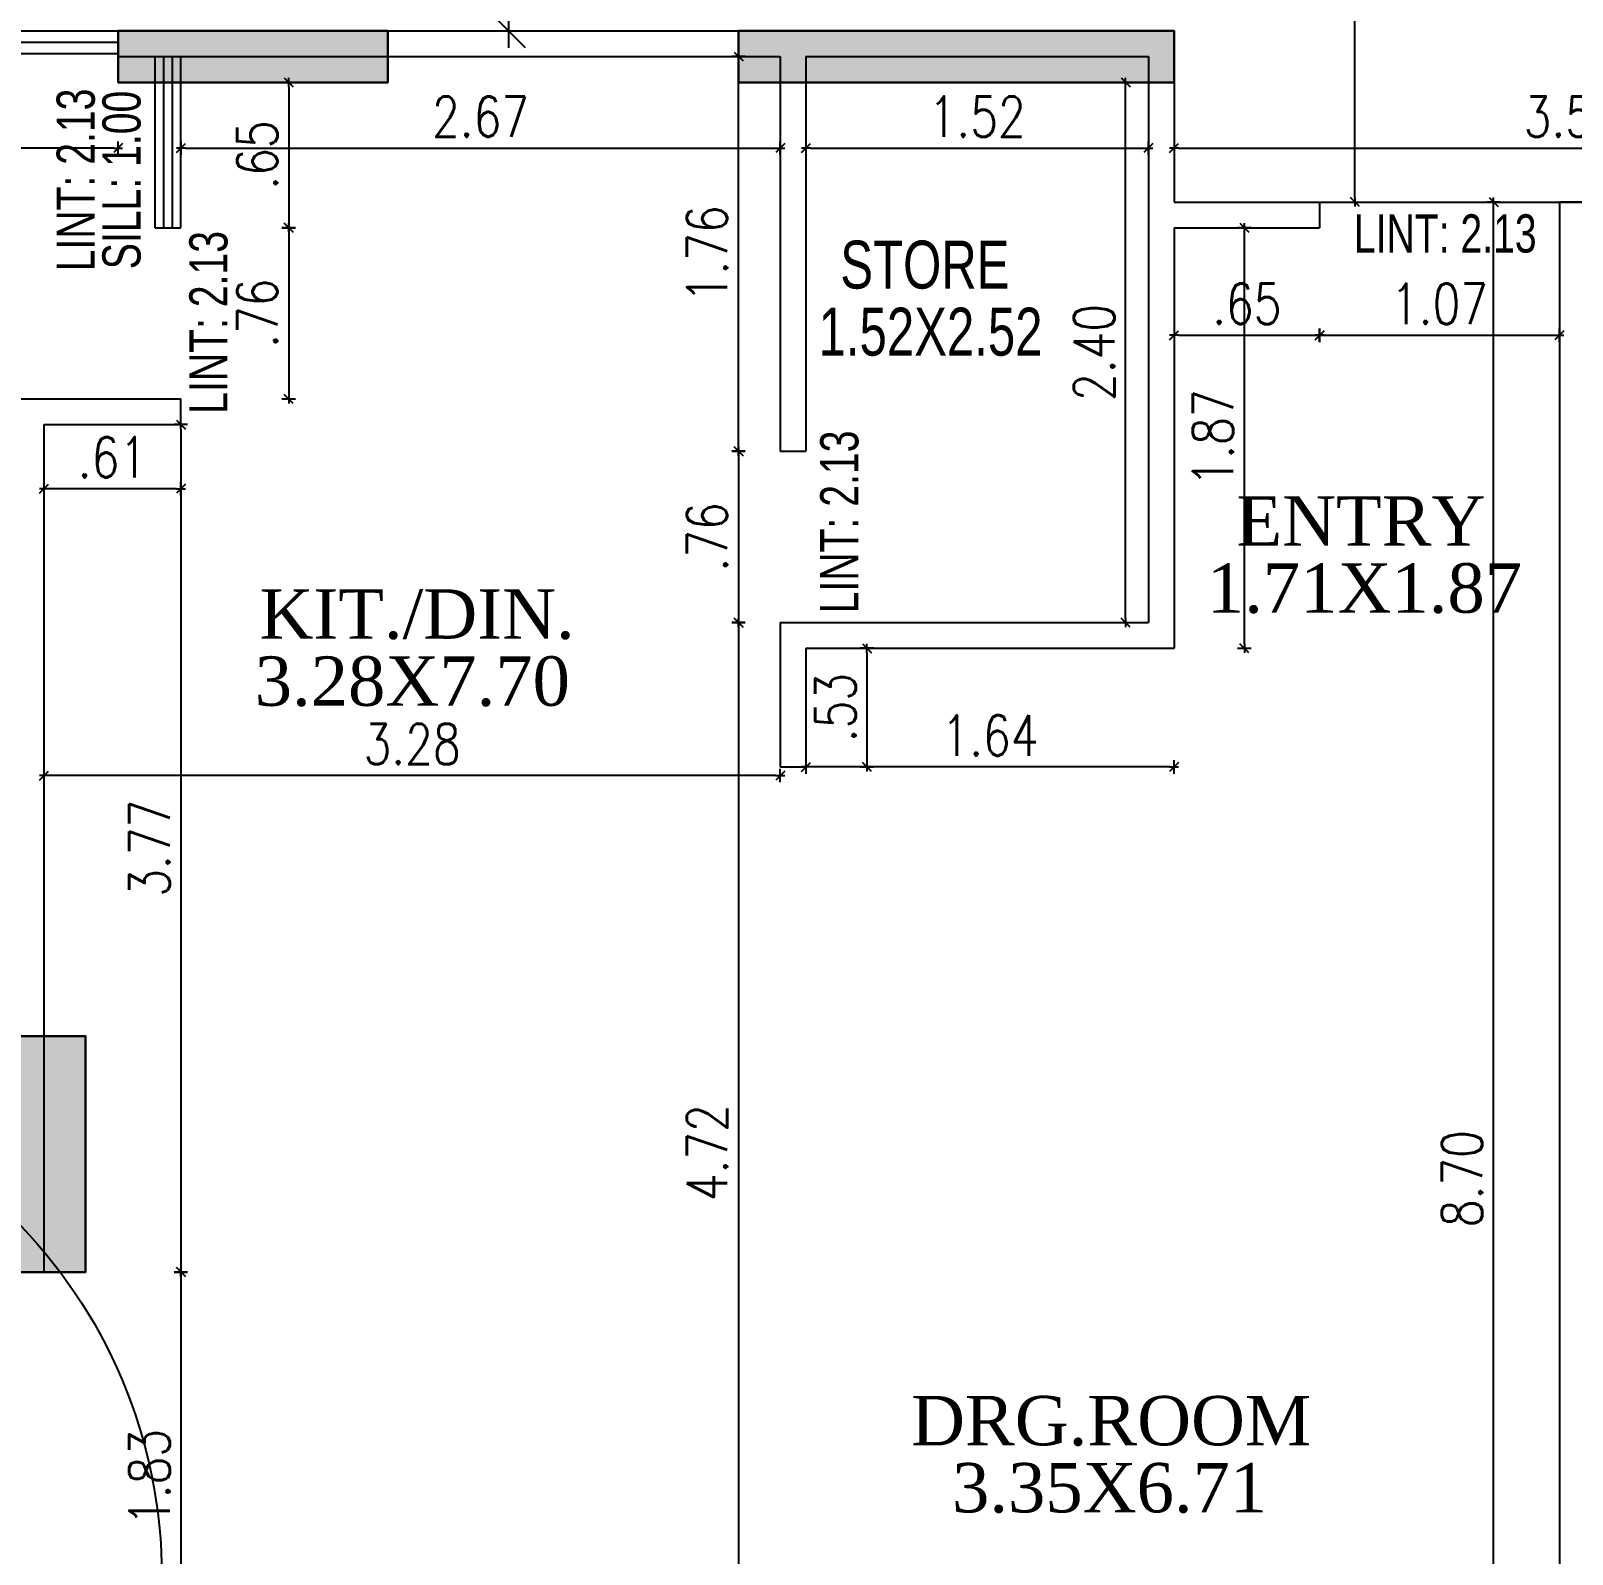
# Model space of a CAD drawing. Header units: inches. Extents: x 14235 to 14499, y 0 to 2549.
# Drawn here: x 14331.6 to 14338.46, y 2358.07 to 2364.85 of the extents above; entities that cross this region are included whole.
import ezdxf
from ezdxf.enums import TextEntityAlignment as Align

# ---------------------------------------------------------------- set-up
doc = ezdxf.new("R2010")
doc.units = ezdxf.units.IN
doc.header["$LTSCALE"] = 0.25
doc.header["$MEASUREMENT"] = 0
doc.header["$PDMODE"] = 35
for name, color, linetype in [('dimension', 7, 'Continuous'), ('steel', 251, 'Continuous'), ('text-large', 7, 'Continuous'), ('wall', 7, 'Continuous'), ('windows', 106, 'Continuous'), ('WORK TEX', 6, 'Continuous'), ('WORKING DIM', 7, 'Continuous')]:
    doc.layers.add(name, color=color, linetype=linetype)
doc.layers.add('P-COL', color=7, linetype='Continuous', lineweight=30)
doc.layers.add('P-COLHAT', color=8, linetype='Continuous', lineweight=25)
doc.styles.add('ARIAL', font='TIMES_0.TTF')
doc.styles.add('ARL', font='swisscl_0.ttf')
doc.styles.add('romans', font='romans.shx', dxfattribs={"width": 0.8})
doc.dimstyles.new('121', dxfattribs={"dimscale": 0.1, "dimtxt": 1.8, "dimasz": 0.2, "dimexe": 0.03125, "dimexo": 0.25, "dimgap": 0.5, "dimtad": 1, "dimzin": 4, "dimdsep": 46, "dimtxsty": 'romans', "dimblk1": 'MINITICK', "dimblk2": 'MINITICK', "dimsah": 1, "dimcen": 1, "dimse1": 1, "dimse2": 1, "dimclrd": 252, "dimclre": 256, "dimclrt": 7, "dimadec": 3, "dimazin": 0, "dimtfac": 0.8, "dimtix": 1, "dimtmove": 2, "dimatfit": 3, "dimfxl": 0, "dimtolj": 1, "dimtzin": 3, "dimarcsym": 0})
doc.dimstyles.new('minitick-100', dxfattribs={"dimscale": 0.1, "dimtxt": 2, "dimasz": 0.75, "dimexe": 0.03125, "dimexo": 0.25, "dimgap": 0.5, "dimtad": 1, "dimzin": 4, "dimdsep": 46, "dimtxsty": 'romans', "dimblk1": 'MINITICK', "dimblk2": 'MINITICK', "dimsah": 1, "dimcen": 1, "dimse1": 1, "dimse2": 1, "dimclrd": 252, "dimclre": 256, "dimclrt": 256, "dimadec": 3, "dimazin": 0, "dimtfac": 0.8, "dimtix": 1, "dimtmove": 2, "dimatfit": 3, "dimfxl": 0, "dimtolj": 1, "dimtzin": 3, "dimarcsym": 0})

# ---------------------------------------------------------------- blocks, each defined once
blk = doc.blocks.new('B')
at = {"layer": 'P-COLHAT', "lineweight": 30}
for points in [[(4.1463, -13.2006), (4.1463, -13.4306), (5.3463, -13.4306), (5.3463, -13.2006)], [(6.9076, -13.2006), (6.9076, -13.4306), (8.8463, -13.4306), (8.8463, -13.2006)], [(3.7015, -17.6765), (4.0015, -17.6765), (4.0015, -18.7265), (3.7015, -18.7265)]]:
    blk.add_hatch(color=256, dxfattribs=at).paths.add_polyline_path(points)
at = {"layer": 'P-COL'}
for points in [[(4.1463, -13.2006), (4.1463, -13.4306), (5.3463, -13.4306), (5.3463, -13.2006)], [(6.9076, -13.2006), (6.9076, -13.4306), (8.8463, -13.4306), (8.8463, -13.2006)], [(3.7015, -17.6765), (4.0015, -17.6765), (4.0015, -18.7265), (3.7015, -18.7265)]]:
    blk.add_lwpolyline(points, close=True, dxfattribs=at)
blk = doc.blocks.new('MINITICK')
at = {"color": 7}
for p, q in [((1, 1), (-1, -1)), ((0, -1.5), (0, 1.5)), ((-1, 0), (1, 0))]:
    blk.add_line(p, q, dxfattribs=at)
blk = doc.blocks.new('*D584')
at = {"layer": 'Defpoints', "color": 0, "transparency": 16777216}
for p in [(14337.4977, 2369.6155), (14337.8742, 2369.6155), (14337.8742, 2364.0896)]:
    blk.add_point(p, dxfattribs=at)
at = {"layer": 'WORKING DIM', "color": 252, "lineweight": -2, "transparency": 16777216}
blk.add_line((14337.4977, 2364.1096), (14337.4977, 2369.5955), dxfattribs=at)
at = {"layer": 'WORKING DIM', "color": 252, "lineweight": -2, "transparency": 16777216, "xscale": 0.02, "yscale": 0.02, "zscale": 0.02}
for p, rotation in [((14337.4977, 2369.6155), 90), ((14337.4977, 2364.0896), 270)]:
    blk.add_blockref('MINITICK', p, dxfattribs=dict(at, rotation=rotation))
at = {"layer": 'WORKING DIM', "color": 7, "transparency": 16777216, "insert": (14337.3577, 2366.8526), "char_height": 0.18, "attachment_point": 5, "rotation": 90, "style": 'romans'}
blk.add_mtext('\\A1;5.53', dxfattribs=at)
blk = doc.blocks.new('*D592')
at = {"layer": 'Defpoints', "color": 0, "transparency": 16777216}
for p in [(14329.7568, 2364.6218), (14331.9928, 2364.6218), (14329.7568, 2364.3295)]:
    blk.add_point(p, dxfattribs=at)
at = {"layer": 'WORKING DIM', "color": 252, "lineweight": -2, "transparency": 16777216}
blk.add_line((14331.9728, 2364.3295), (14329.7768, 2364.3295), dxfattribs=at)
at = {"layer": 'WORKING DIM', "color": 252, "lineweight": -2, "transparency": 16777216, "xscale": 0.02, "yscale": 0.02, "zscale": 0.02, "rotation": 180}
blk.add_blockref('MINITICK', (14329.7568, 2364.3295), dxfattribs=at)
at = {"layer": 'WORKING DIM', "color": 252, "lineweight": -2, "transparency": 16777216, "xscale": 0.02, "yscale": 0.02, "zscale": 0.02}
blk.add_blockref('MINITICK', (14331.9928, 2364.3295), dxfattribs=at)
at = {"layer": 'WORKING DIM', "color": 7, "transparency": 16777216, "insert": (14330.8748, 2364.4695), "char_height": 0.18, "attachment_point": 5, "style": 'romans'}
blk.add_mtext('\\A1;2.24', dxfattribs=at)
blk = doc.blocks.new('*D594')
at = {"layer": 'Defpoints', "color": 0, "transparency": 16777216}
for p in [(14332.1959, 2364.6218), (14332.1578, 2363.9753), (14332.7519, 2363.9753)]:
    blk.add_point(p, dxfattribs=at)
at = {"layer": 'WORKING DIM', "color": 252, "lineweight": -2, "transparency": 16777216}
blk.add_line((14332.7519, 2364.6018), (14332.7519, 2363.9953), dxfattribs=at)
at = {"layer": 'WORKING DIM', "color": 252, "lineweight": -2, "transparency": 16777216, "xscale": 0.02, "yscale": 0.02, "zscale": 0.02}
for p, rotation in [((14332.7519, 2364.6218), 90), ((14332.7519, 2363.9753), 270)]:
    blk.add_blockref('MINITICK', p, dxfattribs=dict(at, rotation=rotation))
at = {"layer": 'WORKING DIM', "color": 7, "transparency": 16777216, "insert": (14332.6119, 2364.2985), "char_height": 0.18, "attachment_point": 5, "rotation": 90, "style": 'romans'}
blk.add_mtext('\\A1;.65', dxfattribs=at)
blk = doc.blocks.new('*D595')
at = {"layer": 'Defpoints', "color": 0, "transparency": 16777216}
for p in [(14331.6623, 2363.0988), (14332.2721, 2363.0988), (14331.6623, 2362.8129)]:
    blk.add_point(p, dxfattribs=at)
at = {"layer": 'WORKING DIM', "color": 252, "lineweight": -2, "transparency": 16777216}
blk.add_line((14332.2521, 2362.8129), (14331.6823, 2362.8129), dxfattribs=at)
at = {"layer": 'WORKING DIM', "color": 252, "lineweight": -2, "transparency": 16777216, "xscale": 0.02, "yscale": 0.02, "zscale": 0.02, "rotation": 180}
blk.add_blockref('MINITICK', (14331.6623, 2362.8129), dxfattribs=at)
at = {"layer": 'WORKING DIM', "color": 252, "lineweight": -2, "transparency": 16777216, "xscale": 0.02, "yscale": 0.02, "zscale": 0.02}
blk.add_blockref('MINITICK', (14332.2721, 2362.8129), dxfattribs=at)
at = {"layer": 'WORKING DIM', "color": 7, "transparency": 16777216, "insert": (14331.9672, 2362.9529), "char_height": 0.18, "attachment_point": 5, "style": 'romans'}
blk.add_mtext('\\A1;.61', dxfattribs=at)
blk = doc.blocks.new('*D597')
at = {"layer": 'Defpoints', "color": 0, "transparency": 16777216}
for p in [(14332.2721, 2363.9753), (14332.2721, 2363.2131), (14332.7519, 2363.2131)]:
    blk.add_point(p, dxfattribs=at)
at = {"layer": 'WORKING DIM', "color": 252, "lineweight": -2, "transparency": 16777216}
blk.add_line((14332.7519, 2363.9553), (14332.7519, 2363.2331), dxfattribs=at)
at = {"layer": 'WORKING DIM', "color": 252, "lineweight": -2, "transparency": 16777216, "xscale": 0.02, "yscale": 0.02, "zscale": 0.02}
for p, rotation in [((14332.7519, 2363.9753), 90), ((14332.7519, 2363.2131), 270)]:
    blk.add_blockref('MINITICK', p, dxfattribs=dict(at, rotation=rotation))
at = {"layer": 'WORKING DIM', "color": 7, "transparency": 16777216, "insert": (14332.6119, 2363.5942), "char_height": 0.18, "attachment_point": 5, "rotation": 90, "style": 'romans'}
blk.add_mtext('\\A1;.76', dxfattribs=at)
blk = doc.blocks.new('*D598')
at = {"layer": 'Defpoints', "color": 0, "transparency": 16777216}
for p in [(14332.2721, 2364.5556), (14334.9398, 2364.5556), (14334.9398, 2364.3295)]:
    blk.add_point(p, dxfattribs=at)
at = {"layer": 'WORKING DIM', "color": 252, "lineweight": -2, "transparency": 16777216}
blk.add_line((14332.2921, 2364.3295), (14334.9198, 2364.3295), dxfattribs=at)
at = {"layer": 'WORKING DIM', "color": 252, "lineweight": -2, "transparency": 16777216, "xscale": 0.02, "yscale": 0.02, "zscale": 0.02, "rotation": 180}
blk.add_blockref('MINITICK', (14332.2721, 2364.3295), dxfattribs=at)
at = {"layer": 'WORKING DIM', "color": 252, "lineweight": -2, "transparency": 16777216, "xscale": 0.02, "yscale": 0.02, "zscale": 0.02}
blk.add_blockref('MINITICK', (14334.9398, 2364.3295), dxfattribs=at)
at = {"layer": 'WORKING DIM', "color": 7, "transparency": 16777216, "insert": (14333.6059, 2364.4695), "char_height": 0.18, "attachment_point": 5, "style": 'romans'}
blk.add_mtext('\\A1;2.67', dxfattribs=at)
blk = doc.blocks.new('*D599')
at = {"layer": 'Defpoints', "color": 0, "transparency": 16777216}
for p in [(14334.3865, 2364.7375), (14334.7541, 2364.7375), (14334.9398, 2362.9797)]:
    blk.add_point(p, dxfattribs=at)
at = {"layer": 'WORKING DIM', "color": 252, "lineweight": -2, "transparency": 16777216}
blk.add_line((14334.7541, 2362.9997), (14334.7541, 2364.7175), dxfattribs=at)
at = {"layer": 'WORKING DIM', "color": 252, "lineweight": -2, "transparency": 16777216, "xscale": 0.02, "yscale": 0.02, "zscale": 0.02}
for p, rotation in [((14334.7541, 2364.7375), 90), ((14334.7541, 2362.9797), 270)]:
    blk.add_blockref('MINITICK', p, dxfattribs=dict(at, rotation=rotation))
at = {"layer": 'WORKING DIM', "color": 7, "transparency": 16777216, "insert": (14334.6141, 2363.8586), "char_height": 0.18, "attachment_point": 5, "rotation": 90, "style": 'romans'}
blk.add_mtext('\\A1;1.76', dxfattribs=at)
blk = doc.blocks.new('*D600')
at = {"layer": 'Defpoints', "color": 0, "transparency": 16777216}
for p in [(14335.0541, 2362.9797), (14334.7541, 2362.2175), (14335.0541, 2362.2175)]:
    blk.add_point(p, dxfattribs=at)
at = {"layer": 'WORKING DIM', "color": 252, "lineweight": -2, "transparency": 16777216}
blk.add_line((14334.7541, 2362.9597), (14334.7541, 2362.2375), dxfattribs=at)
at = {"layer": 'WORKING DIM', "color": 252, "lineweight": -2, "transparency": 16777216, "xscale": 0.02, "yscale": 0.02, "zscale": 0.02}
for p, rotation in [((14334.7541, 2362.9797), 90), ((14334.7541, 2362.2175), 270)]:
    blk.add_blockref('MINITICK', p, dxfattribs=dict(at, rotation=rotation))
at = {"layer": 'WORKING DIM', "color": 7, "transparency": 16777216, "insert": (14334.6141, 2362.5986), "char_height": 0.18, "attachment_point": 5, "rotation": 90, "style": 'romans'}
blk.add_mtext('\\A1;.76', dxfattribs=at)
blk = doc.blocks.new('*D601')
at = {"layer": 'Defpoints', "color": 0, "transparency": 16777216}
for p in [(14331.6623, 2363.0988), (14331.6623, 2359.3259), (14332.2721, 2359.3259)]:
    blk.add_point(p, dxfattribs=at)
at = {"layer": 'WORKING DIM', "color": 252, "lineweight": -2, "transparency": 16777216}
blk.add_line((14332.2721, 2363.0788), (14332.2721, 2359.3459), dxfattribs=at)
at = {"layer": 'WORKING DIM', "color": 252, "lineweight": -2, "transparency": 16777216, "xscale": 0.02, "yscale": 0.02, "zscale": 0.02}
for p, rotation in [((14332.2721, 2363.0988), 90), ((14332.2721, 2359.3259), 270)]:
    blk.add_blockref('MINITICK', p, dxfattribs=dict(at, rotation=rotation))
at = {"layer": 'WORKING DIM', "color": 7, "transparency": 16777216, "insert": (14332.1321, 2361.2123), "char_height": 0.18, "attachment_point": 5, "rotation": 90, "style": 'romans'}
blk.add_mtext('\\A1;3.77', dxfattribs=at)
blk = doc.blocks.new('*D602')
at = {"layer": 'Defpoints', "color": 0, "transparency": 16777216}
for p in [(14335.0541, 2364.5451), (14336.5785, 2364.5451), (14336.5785, 2364.3295)]:
    blk.add_point(p, dxfattribs=at)
at = {"layer": 'WORKING DIM', "color": 252, "lineweight": -2, "transparency": 16777216}
blk.add_line((14335.0741, 2364.3295), (14336.5585, 2364.3295), dxfattribs=at)
at = {"layer": 'WORKING DIM', "color": 252, "lineweight": -2, "transparency": 16777216, "xscale": 0.02, "yscale": 0.02, "zscale": 0.02, "rotation": 180}
blk.add_blockref('MINITICK', (14335.0541, 2364.3295), dxfattribs=at)
at = {"layer": 'WORKING DIM', "color": 252, "lineweight": -2, "transparency": 16777216, "xscale": 0.02, "yscale": 0.02, "zscale": 0.02}
blk.add_blockref('MINITICK', (14336.5785, 2364.3295), dxfattribs=at)
at = {"layer": 'WORKING DIM', "color": 7, "transparency": 16777216, "insert": (14335.8163, 2364.4695), "char_height": 0.18, "attachment_point": 5, "style": 'romans'}
blk.add_mtext('\\A1;1.52', dxfattribs=at)
blk = doc.blocks.new('*D603')
at = {"layer": 'Defpoints', "color": 0, "transparency": 16777216}
for p in [(14336.0709, 2364.6218), (14336.4773, 2364.6218), (14336.0709, 2362.2175)]:
    blk.add_point(p, dxfattribs=at)
at = {"layer": 'WORKING DIM', "color": 252, "lineweight": -2, "transparency": 16777216}
blk.add_line((14336.4773, 2362.2375), (14336.4773, 2364.6018), dxfattribs=at)
at = {"layer": 'WORKING DIM', "color": 252, "lineweight": -2, "transparency": 16777216, "xscale": 0.02, "yscale": 0.02, "zscale": 0.02}
for p, rotation in [((14336.4773, 2364.6218), 90), ((14336.4773, 2362.2175), 270)]:
    blk.add_blockref('MINITICK', p, dxfattribs=dict(at, rotation=rotation))
at = {"layer": 'WORKING DIM', "color": 7, "transparency": 16777216, "insert": (14336.3373, 2363.4196), "char_height": 0.18, "attachment_point": 5, "rotation": 90, "style": 'romans'}
blk.add_mtext('\\A1;2.40', dxfattribs=at)
blk = doc.blocks.new('*D604')
at = {"layer": 'Defpoints', "color": 0, "transparency": 16777216}
for p in [(14336.6928, 2363.9753), (14337.3407, 2363.9753), (14337.3407, 2363.4963)]:
    blk.add_point(p, dxfattribs=at)
at = {"layer": 'WORKING DIM', "color": 252, "lineweight": -2, "transparency": 16777216}
blk.add_line((14336.7128, 2363.4963), (14337.3207, 2363.4963), dxfattribs=at)
at = {"layer": 'WORKING DIM', "color": 252, "lineweight": -2, "transparency": 16777216, "xscale": 0.02, "yscale": 0.02, "zscale": 0.02, "rotation": 180}
blk.add_blockref('MINITICK', (14336.6928, 2363.4963), dxfattribs=at)
at = {"layer": 'WORKING DIM', "color": 252, "lineweight": -2, "transparency": 16777216, "xscale": 0.02, "yscale": 0.02, "zscale": 0.02}
blk.add_blockref('MINITICK', (14337.3407, 2363.4963), dxfattribs=at)
at = {"layer": 'WORKING DIM', "color": 7, "transparency": 16777216, "insert": (14337.0168, 2363.6363), "char_height": 0.18, "attachment_point": 5, "style": 'romans'}
blk.add_mtext('\\A1;.65', dxfattribs=at)
blk = doc.blocks.new('*D605')
at = {"layer": 'Defpoints', "color": 0, "transparency": 16777216}
for p in [(14337.3407, 2364.0324), (14338.4078, 2364.0324), (14338.4078, 2363.4963)]:
    blk.add_point(p, dxfattribs=at)
at = {"layer": 'WORKING DIM', "color": 252, "lineweight": -2, "transparency": 16777216}
blk.add_line((14337.3607, 2363.4963), (14338.3878, 2363.4963), dxfattribs=at)
at = {"layer": 'WORKING DIM', "color": 252, "lineweight": -2, "transparency": 16777216, "xscale": 0.02, "yscale": 0.02, "zscale": 0.02, "rotation": 180}
blk.add_blockref('MINITICK', (14337.3407, 2363.4963), dxfattribs=at)
at = {"layer": 'WORKING DIM', "color": 252, "lineweight": -2, "transparency": 16777216, "xscale": 0.02, "yscale": 0.02, "zscale": 0.02}
blk.add_blockref('MINITICK', (14338.4078, 2363.4963), dxfattribs=at)
at = {"layer": 'WORKING DIM', "color": 7, "transparency": 16777216, "insert": (14337.8742, 2363.6363), "char_height": 0.18, "attachment_point": 5, "style": 'romans'}
blk.add_mtext('\\A1;1.07', dxfattribs=at)
blk = doc.blocks.new('*D606')
at = {"layer": 'Defpoints', "color": 0, "transparency": 16777216}
for p in [(14336.6928, 2363.9753), (14337.0058, 2363.9753), (14336.6928, 2362.1031)]:
    blk.add_point(p, dxfattribs=at)
at = {"layer": 'WORKING DIM', "color": 252, "lineweight": -2, "transparency": 16777216}
blk.add_line((14337.0058, 2362.1231), (14337.0058, 2363.9553), dxfattribs=at)
at = {"layer": 'WORKING DIM', "color": 252, "lineweight": -2, "transparency": 16777216, "xscale": 0.02, "yscale": 0.02, "zscale": 0.02}
for p, rotation in [((14337.0058, 2363.9753), 90), ((14337.0058, 2362.1031), 270)]:
    blk.add_blockref('MINITICK', p, dxfattribs=dict(at, rotation=rotation))
at = {"layer": 'WORKING DIM', "color": 7, "transparency": 16777216, "insert": (14336.8658, 2363.0392), "char_height": 0.18, "attachment_point": 5, "rotation": 90, "style": 'romans'}
blk.add_mtext('\\A1;1.87', dxfattribs=at)
blk = doc.blocks.new('*D607')
at = {"layer": 'Defpoints', "color": 0, "transparency": 16777216}
for p in [(14335.0541, 2362.1031), (14336.6928, 2362.1031), (14335.0541, 2361.5744)]:
    blk.add_point(p, dxfattribs=at)
at = {"layer": 'WORKING DIM', "color": 252, "lineweight": -2, "transparency": 16777216}
blk.add_line((14336.6728, 2361.5744), (14335.0741, 2361.5744), dxfattribs=at)
at = {"layer": 'WORKING DIM', "color": 252, "lineweight": -2, "transparency": 16777216, "xscale": 0.02, "yscale": 0.02, "zscale": 0.02, "rotation": 180}
blk.add_blockref('MINITICK', (14335.0541, 2361.5744), dxfattribs=at)
at = {"layer": 'WORKING DIM', "color": 252, "lineweight": -2, "transparency": 16777216, "xscale": 0.02, "yscale": 0.02, "zscale": 0.02}
blk.add_blockref('MINITICK', (14336.6928, 2361.5744), dxfattribs=at)
at = {"layer": 'WORKING DIM', "color": 7, "transparency": 16777216, "insert": (14335.8735, 2361.7144), "char_height": 0.18, "attachment_point": 5, "style": 'romans'}
blk.add_mtext('\\A1;1.64', dxfattribs=at)
blk = doc.blocks.new('*D608')
at = {"layer": 'Defpoints', "color": 0, "transparency": 16777216}
for p in [(14335.0541, 2362.1031), (14335.0541, 2361.5744), (14335.3257, 2361.5744)]:
    blk.add_point(p, dxfattribs=at)
at = {"layer": 'WORKING DIM', "color": 252, "lineweight": -2, "transparency": 16777216}
blk.add_line((14335.3257, 2362.0831), (14335.3257, 2361.5944), dxfattribs=at)
at = {"layer": 'WORKING DIM', "color": 252, "lineweight": -2, "transparency": 16777216, "xscale": 0.02, "yscale": 0.02, "zscale": 0.02}
for p, rotation in [((14335.3257, 2362.1031), 90), ((14335.3257, 2361.5744), 270)]:
    blk.add_blockref('MINITICK', p, dxfattribs=dict(at, rotation=rotation))
at = {"layer": 'WORKING DIM', "color": 7, "transparency": 16777216, "insert": (14335.1857, 2361.8388), "char_height": 0.18, "attachment_point": 5, "rotation": 90, "style": 'romans'}
blk.add_mtext('\\A1;.53', dxfattribs=at)
blk = doc.blocks.new('*D609')
at = {"layer": 'Defpoints', "color": 0, "transparency": 16777216}
for p in [(14334.9398, 2362.2175), (14334.7541, 2357.4966), (14334.9969, 2357.4966)]:
    blk.add_point(p, dxfattribs=at)
at = {"layer": 'WORKING DIM', "color": 252, "lineweight": -2, "transparency": 16777216}
blk.add_line((14334.7541, 2362.1975), (14334.7541, 2357.5166), dxfattribs=at)
at = {"layer": 'WORKING DIM', "color": 252, "lineweight": -2, "transparency": 16777216, "xscale": 0.02, "yscale": 0.02, "zscale": 0.02}
for p, rotation in [((14334.7541, 2362.2175), 90), ((14334.7541, 2357.4966), 270)]:
    blk.add_blockref('MINITICK', p, dxfattribs=dict(at, rotation=rotation))
at = {"layer": 'WORKING DIM', "color": 7, "transparency": 16777216, "insert": (14334.6141, 2359.857), "char_height": 0.18, "attachment_point": 5, "rotation": 90, "style": 'romans'}
blk.add_mtext('\\A1;4.72', dxfattribs=at)
blk = doc.blocks.new('*D610')
at = {"layer": 'Defpoints', "color": 0, "transparency": 16777216}
for p in [(14338.1148, 2364.0896), (14338.2163, 2364.0896), (14338.2163, 2355.3931)]:
    blk.add_point(p, dxfattribs=at)
at = {"layer": 'WORKING DIM', "color": 252, "lineweight": -2, "transparency": 16777216}
blk.add_line((14338.1148, 2355.4131), (14338.1148, 2364.0696), dxfattribs=at)
at = {"layer": 'WORKING DIM', "color": 252, "lineweight": -2, "transparency": 16777216, "xscale": 0.02, "yscale": 0.02, "zscale": 0.02}
for p, rotation in [((14338.1148, 2364.0896), 90), ((14338.1148, 2355.3931), 270)]:
    blk.add_blockref('MINITICK', p, dxfattribs=dict(at, rotation=rotation))
at = {"layer": 'WORKING DIM', "color": 7, "transparency": 16777216, "insert": (14337.9748, 2359.7414), "char_height": 0.18, "attachment_point": 5, "rotation": 90, "style": 'romans'}
blk.add_mtext('\\A1;8.70', dxfattribs=at)
blk = doc.blocks.new('*D633')
at = {"layer": 'Defpoints', "color": 0, "transparency": 16777216}
for p in [(14331.848, 2359.3259), (14331.848, 2357.4966), (14332.2721, 2357.4966)]:
    blk.add_point(p, dxfattribs=at)
at = {"layer": 'WORKING DIM', "color": 252, "lineweight": -2, "transparency": 16777216}
blk.add_line((14332.2721, 2359.3059), (14332.2721, 2357.5166), dxfattribs=at)
at = {"layer": 'WORKING DIM', "color": 252, "lineweight": -2, "transparency": 16777216, "xscale": 0.02, "yscale": 0.02, "zscale": 0.02}
for p, rotation in [((14332.2721, 2359.3259), 90), ((14332.2721, 2357.4966), 270)]:
    blk.add_blockref('MINITICK', p, dxfattribs=dict(at, rotation=rotation))
at = {"layer": 'WORKING DIM', "color": 7, "transparency": 16777216, "insert": (14332.1321, 2358.4113), "char_height": 0.18, "attachment_point": 5, "rotation": 90, "style": 'romans'}
blk.add_mtext('\\A1;1.83', dxfattribs=at)
blk = doc.blocks.new('*D639')
at = {"layer": 'Defpoints', "color": 0, "transparency": 16777216}
for p in [(14336.6928, 2364.4707), (14340.237, 2364.4707), (14340.237, 2364.3295)]:
    blk.add_point(p, dxfattribs=at)
at = {"layer": 'WORKING DIM', "color": 252, "lineweight": -2, "transparency": 16777216}
blk.add_line((14336.7128, 2364.3295), (14340.217, 2364.3295), dxfattribs=at)
at = {"layer": 'WORKING DIM', "color": 252, "lineweight": -2, "transparency": 16777216, "xscale": 0.02, "yscale": 0.02, "zscale": 0.02, "rotation": 180}
blk.add_blockref('MINITICK', (14336.6928, 2364.3295), dxfattribs=at)
at = {"layer": 'WORKING DIM', "color": 252, "lineweight": -2, "transparency": 16777216, "xscale": 0.02, "yscale": 0.02, "zscale": 0.02}
blk.add_blockref('MINITICK', (14340.237, 2364.3295), dxfattribs=at)
at = {"layer": 'WORKING DIM', "color": 7, "transparency": 16777216, "insert": (14338.4649, 2364.4695), "char_height": 0.18, "attachment_point": 5, "style": 'romans'}
blk.add_mtext('\\A1;3.54', dxfattribs=at)
blk = doc.blocks.new('*D468')
at = {"layer": 'Defpoints', "color": 0, "transparency": 16777216}
for p in [(14331.6623, 2361.8959), (14334.9398, 2361.8959), (14331.6623, 2361.5363)]:
    blk.add_point(p, dxfattribs=at)
at = {"layer": 'WORKING DIM', "color": 252, "lineweight": -2, "transparency": 16777216}
blk.add_line((14334.9198, 2361.5363), (14331.6823, 2361.5363), dxfattribs=at)
at = {"layer": 'WORKING DIM', "color": 252, "lineweight": -2, "transparency": 16777216, "xscale": 0.02, "yscale": 0.02, "zscale": 0.02, "rotation": 180}
blk.add_blockref('MINITICK', (14331.6623, 2361.5363), dxfattribs=at)
at = {"layer": 'WORKING DIM', "color": 252, "lineweight": -2, "transparency": 16777216, "xscale": 0.02, "yscale": 0.02, "zscale": 0.02}
blk.add_blockref('MINITICK', (14334.9398, 2361.5363), dxfattribs=at)
at = {"layer": 'WORKING DIM', "color": 7, "transparency": 16777216, "insert": (14333.301, 2361.6763), "char_height": 0.18, "attachment_point": 5, "style": 'romans'}
blk.add_mtext('\\A1;3.28', dxfattribs=at)
blk = doc.blocks.new('*D697')
at = {"layer": 'Defpoints', "color": 0, "ltscale": 10, "transparency": 16777216}
for p in [(14333.9928, 2366.8526), (14333.7302, 2364.8518), (14333.9928, 2364.8518)]:
    blk.add_point(p, dxfattribs=at)
at = {"layer": 'dimension', "color": 252, "lineweight": -2, "ltscale": 10, "transparency": 16777216}
blk.add_line((14333.7302, 2366.7776), (14333.7302, 2364.9268), dxfattribs=at)
at = {"layer": 'dimension', "color": 252, "lineweight": -2, "ltscale": 10, "transparency": 16777216, "xscale": 0.07500000000000001, "yscale": 0.07500000000000001, "zscale": 0.07500000000000001}
for p, rotation in [((14333.7302, 2366.8526), 90), ((14333.7302, 2364.8518), 270)]:
    blk.add_blockref('MINITICK', p, dxfattribs=dict(at, rotation=rotation))
at = {"layer": 'dimension', "ltscale": 10, "transparency": 16777216, "insert": (14333.5802, 2365.8522), "char_height": 0.2, "attachment_point": 5, "rotation": 90, "style": 'romans'}
blk.add_mtext('\\A1;2.00', dxfattribs=at)

msp = doc.modelspace()

# ---------------------------------------------------------------- linework, layer by layer
at = {"layer": 'steel'}
for p, q in [((14329.7568, 2364.8518), (14331.9928, 2364.8518)), ((14329.7568, 2364.801), (14331.9928, 2364.801)), ((14329.7568, 2364.7502), (14331.9928, 2364.7502))]:
    msp.add_line(p, q, dxfattribs=at)
at = {"layer": 'wall'}
for p, q in [((14331.9928, 2364.7375), (14331.9928, 2364.8518)), ((14331.9928, 2364.8518), (14336.6928, 2364.8518)), ((14336.6928, 2364.8518), (14336.6928, 2364.0896)), ((14331.9928, 2364.7375), (14334.9398, 2364.7375)), ((14334.9398, 2364.7375), (14334.9398, 2362.9797)), ((14335.0541, 2364.7375), (14335.0541, 2362.9797)), ((14335.0541, 2364.7375), (14336.5785, 2364.7375)), ((14336.5785, 2364.7375), (14336.5785, 2362.2175)), ((14336.6928, 2364.0896), (14337.3407, 2364.0896)), ((14337.3407, 2364.0896), (14337.3407, 2363.9753)), ((14337.3407, 2364.0896), (14338.4078, 2364.0896)), ((14338.5221, 2364.0896), (14338.4078, 2364.0896)), ((14338.4078, 2364.0896), (14338.4078, 2353.457)), ((14338.4078, 2364.0896), (14338.5221, 2364.0896)), ((14332.1578, 2363.9753), (14332.2721, 2363.9753)), ((14336.6928, 2363.9753), (14336.6928, 2362.1031)), ((14336.6928, 2363.9753), (14337.3407, 2363.9753)), ((14329.7568, 2363.2131), (14332.2721, 2363.2131)), ((14332.2721, 2363.0988), (14332.2721, 2363.2131)), ((14331.6623, 2363.0988), (14332.2721, 2363.0988)), ((14331.6623, 2363.0988), (14331.6623, 2359.3259)), ((14334.9398, 2362.9797), (14335.0541, 2362.9797)), ((14334.9398, 2362.2175), (14336.5785, 2362.2175)), ((14334.9398, 2362.2175), (14334.9398, 2361.5744)), ((14335.0541, 2362.1031), (14336.6928, 2362.1031)), ((14335.0541, 2362.1031), (14335.0541, 2361.5744)), ((14334.9398, 2361.5744), (14335.0541, 2361.5744)), ((14331.6623, 2359.3259), (14331.548, 2359.3259))]:
    msp.add_line(p, q, dxfattribs=at)
at = {"layer": 'wall', "color": 2}
msp.add_circle((14329.9208, 2357.9665), 2.2663, dxfattribs=at)
at = {"layer": 'windows'}
for p, q in [((14332.1578, 2363.9753), (14332.1578, 2364.7375)), ((14332.1959, 2363.9753), (14332.1959, 2364.7375)), ((14332.234, 2363.9753), (14332.234, 2364.7375)), ((14332.2721, 2363.9753), (14332.2721, 2364.7375))]:
    msp.add_line(p, q, dxfattribs=at)

# ---------------------------------------------------------------- block references
at = {"layer": 'P-COL'}
msp.add_blockref('B', (14327.8465, 2378.0524), dxfattribs=at)

# ---------------------------------------------------------------- texts
at = {"layer": 'text-large'}
for s, height, style, p in [('STORE', 0.21325, 'ARL', (14335.5837, 2363.811)), ('1.52X2.52', 0.21325, 'ARL', (14335.6089, 2363.5125)), ('ENTRY', 0.22, 'ARIAL', (14337.5249, 2362.6697)), ('1.71X1.87', 0.22, 'ARIAL', (14337.5405, 2362.3712)), ('KIT./DIN.', 0.22, 'ARIAL', (14333.3234, 2362.2553)), ('3.28X7.70', 0.22, 'ARIAL', (14333.3022, 2361.9568)), ('DRG.ROOM', 0.22, 'ARIAL', (14336.413, 2358.6644)), ('3.35X6.71', 0.22, 'ARIAL', (14336.4062, 2358.3659))]:
    msp.add_text(s, height=height, dxfattribs=dict(at, style=style)).set_placement(p, align=Align.MIDDLE_CENTER)
at = {"layer": 'WORK TEX', "style": 'ARL'}
for s, p in [('LINT: 2.13', (14331.8037, 2364.1878)), ('SILL: 1.00', (14332.0075, 2364.1878)), ('LINT: 2.13', (14332.3944, 2363.5537)), ('LINT: 2.13', (14335.2025, 2362.6654))]:
    msp.add_text(s, height=0.17, rotation=90, dxfattribs=at).set_placement(p, align=Align.MIDDLE_CENTER)
msp.add_text('LINT: 2.13', height=0.17, dxfattribs=at).set_placement((14337.8998, 2363.9497), align=Align.MIDDLE_CENTER)

# ---------------------------------------------------------------- dimensions: what is measured, and where the dimension line sits
at = {"layer": 'dimension', "ltscale": 10}
dim = msp.add_linear_dim(base=(14333.7302, 2364.8518), p1=(14333.9928, 2366.8526), p2=(14333.9928, 2364.8518), angle=90, dimstyle='minitick-100', dxfattribs=at)
dim.commit()
dim.dimension.update_dxf_attribs({"geometry": '*D697', "text_midpoint": (14333.5802, 2365.8522)})
at = {"layer": 'WORKING DIM'}
for base, p1, p2, angle, picture, middle in [((14337.4977, 2369.6155), (14337.8742, 2364.0896), (14337.8742, 2369.6155), 90, '*D584', (14337.3577, 2366.8526)), ((14334.7541, 2364.7375), (14334.9398, 2362.9797), (14334.3865, 2364.7375), 90, '*D599', (14334.6141, 2363.8586)), ((14332.7519, 2363.9753), (14332.1959, 2364.6218), (14332.1578, 2363.9753), 90, '*D594', (14332.6119, 2364.2985)), ((14336.4773, 2364.6218), (14336.0709, 2362.2175), (14336.0709, 2364.6218), 90, '*D603', (14336.3373, 2363.4196)), ((14338.1148, 2364.0896), (14338.2163, 2355.3931), (14338.2163, 2364.0896), 90, '*D610', (14337.9748, 2359.7414)), ((14332.7519, 2363.2131), (14332.2721, 2363.9753), (14332.2721, 2363.2131), 90, '*D597', (14332.6119, 2363.5942)), ((14337.0058, 2363.9753), (14336.6928, 2362.1031), (14336.6928, 2363.9753), 90, '*D606', (14336.8658, 2363.0392)), ((14332.2721, 2359.3259), (14331.6623, 2363.0988), (14331.6623, 2359.3259), 90, '*D601', (14332.1321, 2361.2123)), ((14334.7541, 2362.2175), (14335.0541, 2362.9797), (14335.0541, 2362.2175), 90, '*D600', (14334.6141, 2362.5986)), ((14334.7541, 2357.4966), (14334.9398, 2362.2175), (14334.9969, 2357.4966), 90, '*D609', (14334.6141, 2359.857)), ((14335.3257, 2361.5744), (14335.0541, 2362.1031), (14335.0541, 2361.5744), 90, '*D608', (14335.1857, 2361.8388)), ((14331.6623, 2361.5363), (14334.9398, 2361.8959), (14331.6623, 2361.8959), 180, '*D468', (14333.301, 2361.6763)), ((14332.2721, 2357.4966), (14331.848, 2359.3259), (14331.848, 2357.4966), 90, '*D633', (14332.1321, 2358.4113))]:
    dim = msp.add_linear_dim(base=base, p1=p1, p2=p2, angle=angle, dimstyle='121', override={"dimfxl": 0.18, "dimfxlon": 1}, dxfattribs=at)
    dim.commit()
    dim.dimension.update_dxf_attribs({"geometry": picture, "text_midpoint": middle})
for base, p1, p2, picture, middle in [((14329.7568, 2364.3295), (14331.9928, 2364.6218), (14329.7568, 2364.6218), '*D592', (14330.8748, 2364.4695)), ((14334.9398, 2364.3295), (14332.2721, 2364.5556), (14334.9398, 2364.5556), '*D598', (14333.6059, 2364.4695)), ((14336.5785, 2364.3295), (14335.0541, 2364.5451), (14336.5785, 2364.5451), '*D602', (14335.8163, 2364.4695)), ((14340.237, 2364.3295), (14336.6928, 2364.4707), (14340.237, 2364.4707), '*D639', (14338.4649, 2364.4695)), ((14338.4078, 2363.4963), (14337.3407, 2364.0324), (14338.4078, 2364.0324), '*D605', (14337.8742, 2363.6363)), ((14337.3407, 2363.4963), (14336.6928, 2363.9753), (14337.3407, 2363.9753), '*D604', (14337.0168, 2363.6363)), ((14331.6623, 2362.8129), (14332.2721, 2363.0988), (14331.6623, 2363.0988), '*D595', (14331.9672, 2362.9529)), ((14335.0541, 2361.5744), (14336.6928, 2362.1031), (14335.0541, 2362.1031), '*D607', (14335.8735, 2361.7144))]:
    dim = msp.add_linear_dim(base=base, p1=p1, p2=p2, dimstyle='121', override={"dimfxl": 0.18, "dimfxlon": 1}, dxfattribs=at)
    dim.commit()
    dim.dimension.update_dxf_attribs({"geometry": picture, "text_midpoint": middle})

doc.saveas('drawing.dxf')
